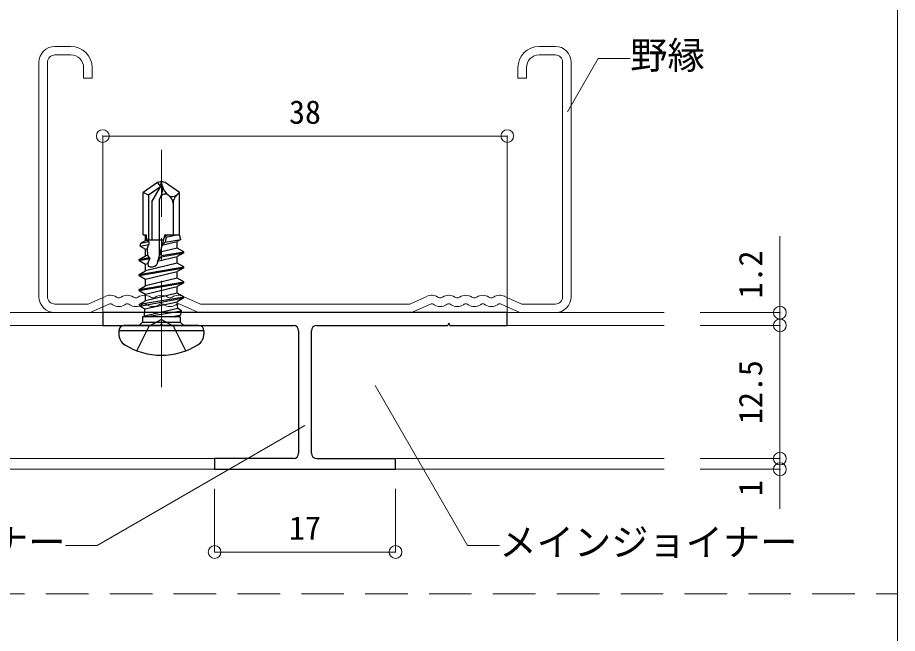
# Model space of a CAD drawing. Units: millimetres on the paper, enlarged 10 times, with parts at other scales. Extents: x -1950 to 1950, y -1347 to 1325.
# Drawn here: x -433.3 to -20, y -250.9 to 38.1 of the extents above; entities that cross this region are included whole.
import ezdxf
from ezdxf.enums import TextEntityAlignment as Align

# ---------------------------------------------------------------- set-up
doc = ezdxf.new("R2010")
doc.units = ezdxf.units.MM
doc.header["$LTSCALE"] = 10
doc.header["$PDMODE"] = 32
doc.header["$PDSIZE"] = 6
doc.linetypes.add('CHAIN1', pattern=[8, 5, -1, 1, -1])
doc.linetypes.add('DASHED2', pattern=[3, 2, -1])
for name, color, linetype, lineweight in [('1-0_中心線', 4, 'CHAIN1', 9), ('1-1_吊り材', 7, 'Continuous', 18), ('1-2_野縁受け', 3, 'Continuous', 18), ('1-3_野縁', 2, 'Continuous', 25), ('1-5_寸法', 4, 'Continuous', 9), ('1-6_文字', 7, 'Continuous', 18), ('1-C_ビス・アンカーボルト・強調図形', 2, 'Continuous', 25), ('F-3_野縁', 3, 'Continuous', 18)]:
    doc.layers.add(name, color=color, linetype=linetype, lineweight=lineweight)
doc.styles.add('ＭＳ ゴシック', font='')
doc.styles.get('ＭＳ ゴシック').set_extended_font_data('MS Gothic')

msp = doc.modelspace()

# ---------------------------------------------------------------- linework, layer by layer
at = {"layer": '1-0_中心線'}
for p, q in [((-365.77, -135.36), (-365.77, -23.86)), ((-393.27, -92.49), (-393.27, -100.36)), ((-203.27, -92.49), (-203.27, -100.36))]:
    msp.add_line(p, q, dxfattribs=at)
at = {"layer": '1-1_吊り材'}
for p, q in [((-408.27, 24.64), (-415.77, 24.64)), ((-180.77, 24.64), (-188.27, 24.64)), ((-423.27, 17.14), (-423.27, -92.86)), ((-419.27, 17.14), (-419.27, -92.86)), ((-408.27, 20.64), (-415.77, 20.64)), ((-180.77, 20.64), (-188.27, 20.64)), ((-177.27, -92.86), (-177.27, 17.14)), ((-173.27, -92.86), (-173.27, 17.14)), ((-402.27, 9.64), (-402.27, 14.64)), ((-398.27, 9.64), (-398.27, 14.64)), ((-198.27, 14.64), (-198.27, 9.64)), ((-194.27, 14.64), (-194.27, 9.64)), ((-402.27, 9.64), (-398.27, 9.64)), ((-198.27, 9.64), (-194.27, 9.64)), ((-392.05, -92.71), (-399.8, -96.23)), ((-386.56, -93.23), (-386.9, -93.02)), ((-384.99, -93.23), (-384.65, -93.02)), ((-378.56, -93.23), (-378.9, -93.02)), ((-376.99, -93.23), (-376.65, -93.02)), ((-370.56, -93.23), (-370.9, -93.02)), ((-368.99, -93.23), (-368.65, -93.02)), ((-362.56, -93.23), (-362.9, -93.02)), ((-360.99, -93.23), (-360.65, -93.02)), ((-355.5, -92.71), (-347.75, -96.23)), ((-241.05, -92.71), (-248.8, -96.23)), ((-235.56, -93.23), (-235.9, -93.02)), ((-233.99, -93.23), (-233.65, -93.02)), ((-227.56, -93.23), (-227.9, -93.02)), ((-225.99, -93.23), (-225.65, -93.02)), ((-219.56, -93.23), (-219.9, -93.02)), ((-217.99, -93.23), (-217.65, -93.02)), ((-211.56, -93.23), (-211.9, -93.02)), ((-209.99, -93.23), (-209.65, -93.02)), ((-204.5, -92.71), (-196.75, -96.23)), ((-415.77, -96.36), (-400.38, -96.36)), ((-399.23, -100.36), (-390.39, -96.35)), ((-388.65, -96.64), (-388.99, -96.43)), ((-382.9, -96.64), (-382.56, -96.43)), ((-380.65, -96.64), (-380.99, -96.43)), ((-374.9, -96.64), (-374.56, -96.43)), ((-372.65, -96.64), (-372.99, -96.43)), ((-366.9, -96.64), (-366.56, -96.43)), ((-364.65, -96.64), (-364.99, -96.43)), ((-358.9, -96.64), (-358.56, -96.43)), ((-357.15, -96.35), (-348.32, -100.36)), ((-347.17, -96.36), (-249.38, -96.36)), ((-239.39, -96.35), (-248.23, -100.36)), ((-237.65, -96.64), (-237.99, -96.43)), ((-231.9, -96.64), (-231.56, -96.43)), ((-229.65, -96.64), (-229.99, -96.43)), ((-223.9, -96.64), (-223.56, -96.43)), ((-221.65, -96.64), (-221.99, -96.43)), ((-215.9, -96.64), (-215.56, -96.43)), ((-213.65, -96.64), (-213.99, -96.43)), ((-207.9, -96.64), (-207.56, -96.43)), ((-197.32, -100.36), (-206.15, -96.35)), ((-196.17, -96.36), (-180.77, -96.36)), ((-415.77, -100.36), (-399.23, -100.36)), ((-348.32, -100.36), (-248.23, -100.36)), ((-197.32, -100.36), (-180.77, -100.36))]:
    msp.add_line(p, q, dxfattribs=at)
for centre, radius, start, end in [((-415.77, 17.14), 7.5, 90, 180), ((-408.27, 14.64), 10, 0, 90), ((-188.27, 14.64), 10, 90, 180), ((-180.77, 17.14), 7.5, 0, 90), ((-415.77, 17.14), 3.5, 90, 180), ((-408.27, 14.64), 6, 0, 90), ((-188.27, 14.64), 6, 90, 180), ((-180.77, 17.14), 3.5, 0, 90), ((-415.77, -92.86), 7.5, 180, 270), ((-415.77, -92.86), 3.5, 180, 270), ((-389.77, -97.71), 5.5, 58.5241, 114.4465), ((-385.77, -91.95), 1.5, 238.524, 301.4759), ((-381.77, -97.71), 5.5, 58.5241, 121.4759), ((-377.77, -91.95), 1.5, 238.524, 301.4759), ((-373.77, -97.71), 5.5, 90, 121.4759), ((-373.77, -97.71), 5.5, 58.5241, 90), ((-369.77, -91.95), 1.5, 238.524, 301.4759), ((-365.77, -97.71), 5.5, 58.5241, 121.4759), ((-361.77, -91.95), 1.5, 238.524, 301.4759), ((-357.77, -97.71), 5.5, 65.5535, 121.4759), ((-238.77, -97.71), 5.5, 58.5241, 114.4465), ((-234.77, -91.95), 1.5, 238.524, 301.4759), ((-230.77, -97.71), 5.5, 58.5241, 121.4759), ((-226.77, -91.95), 1.5, 238.524, 301.4759), ((-222.77, -97.71), 5.5, 90, 121.4759), ((-222.77, -97.71), 5.5, 58.5241, 90), ((-218.77, -91.95), 1.5, 238.524, 301.4759), ((-214.77, -97.71), 5.5, 58.5241, 121.4759), ((-210.77, -91.95), 1.5, 238.524, 301.4759), ((-206.77, -97.71), 5.5, 65.5535, 121.4759), ((-180.77, -92.86), 7.5, 270, 0), ((-180.77, -92.86), 3.5, 270, 0), ((-400.42, -94.86), 1.5, 270, 294.4465), ((-389.77, -97.71), 1.5, 58.5241, 114.4465), ((-385.77, -91.95), 5.5, 238.524, 301.4759), ((-381.77, -97.71), 1.5, 58.5241, 121.4759), ((-377.77, -91.95), 5.5, 238.524, 301.4759), ((-373.77, -97.71), 1.5, 90, 121.4759), ((-373.77, -97.71), 1.5, 58.5241, 90), ((-369.77, -91.95), 5.5, 238.524, 301.4759), ((-365.77, -97.71), 1.5, 58.5241, 121.4759), ((-361.77, -91.95), 5.5, 238.524, 301.4759), ((-357.77, -97.71), 1.5, 65.5535, 121.4759), ((-347.13, -94.86), 1.5, 245.5535, 270), ((-249.42, -94.86), 1.5, 270, 294.4465), ((-238.77, -97.71), 1.5, 58.5241, 114.4465), ((-234.77, -91.95), 5.5, 238.524, 301.4759), ((-230.77, -97.71), 1.5, 58.5241, 121.4759), ((-226.77, -91.95), 5.5, 238.524, 301.4759), ((-222.77, -97.71), 1.5, 90, 121.4759), ((-222.77, -97.71), 1.5, 58.5241, 90), ((-218.77, -91.95), 5.5, 238.524, 301.4759), ((-214.77, -97.71), 1.5, 58.5241, 121.4759), ((-210.77, -91.95), 5.5, 238.524, 301.4759), ((-206.77, -97.71), 1.5, 65.5535, 121.4759), ((-196.13, -94.86), 1.5, 245.5535, 270), ((-400.42, -94.86), 5.5, 270, 294.4465), ((-347.13, -94.86), 5.5, 245.5535, 269.6159), ((-249.42, -94.86), 5.5, 270.3841, 294.4465), ((-196.13, -94.86), 5.5, 245.5535, 270)]:
    msp.add_arc(centre, radius, start, end, dxfattribs=at)
at = {"layer": '1-2_野縁受け'}
for p, q in [((-393.27, -100.36), (-466.91, -100.36)), ((-203.27, -100.36), (-129.64, -100.36)), ((-466.91, -106.36), (-393.27, -106.36)), ((-203.27, -106.36), (-129.64, -106.36)), ((-466.91, -168.86), (-340.77, -168.86)), ((-255.77, -168.86), (-129.64, -168.86)), ((-466.91, -173.86), (-340.77, -173.86)), ((-255.77, -173.86), (-129.64, -173.86))]:
    msp.add_line(p, q, dxfattribs=at)
at = {"layer": '1-3_野縁'}
for p, q in [((-393.27, -100.36), (-393.27, -106.36)), ((-203.27, -100.36), (-393.27, -100.36)), ((-393.27, -106.36), (-366.27, -106.36)), ((-365.27, -106.36), (-303.77, -106.36)), ((-292.77, -106.36), (-231.27, -106.36)), ((-230.77, -105.36), (-231.27, -106.36)), ((-230.27, -106.36), (-230.77, -105.36)), ((-301.27, -108.86), (-301.27, -166.36)), ((-295.27, -166.36), (-295.27, -108.86)), ((-303.77, -168.86), (-340.77, -168.86)), ((-340.77, -168.86), (-340.77, -173.86)), ((-292.77, -168.86), (-255.77, -168.86)), ((-255.77, -173.86), (-255.77, -168.86)), ((-340.77, -173.86), (-255.77, -173.86))]:
    msp.add_line(p, q, dxfattribs=at)
msp.add_lwpolyline([(-230.27, -106.36), (-203.27, -106.36), (-203.27, -100.36)], dxfattribs=at)
for centre, start, end in [((-303.77, -108.86), 0, 90), ((-292.77, -108.86), 90, 180), ((-303.77, -166.36), 270, 0), ((-292.77, -166.36), 180, 270)]:
    msp.add_arc(centre, 2.5, start, end, dxfattribs=at)
at = {"layer": '1-5_寸法'}
for p, q in [((-393.27, -17.49), (-203.27, -17.49)), ((-393.27, -17.49), (-393.27, -92.49)), ((-203.27, -17.49), (-203.27, -92.49)), ((-75.22, -64.47), (-75.22, -106.36)), ((-75.22, -100.36), (-112.72, -100.36)), ((-75.22, -106.36), (-112.72, -106.36)), ((-75.22, -168.86), (-112.72, -168.86)), ((-75.22, -173.86), (-112.72, -173.86)), ((-340.77, -212.73), (-340.77, -183.04))]:
    msp.add_line(p, q, dxfattribs=at)
for points in [[(-75.22, -106.36), (-75.22, -168.86), (-75.22, -192.52)], [(-340.77, -212.73), (-255.77, -212.73), (-255.77, -183.04)]]:
    msp.add_lwpolyline(points, dxfattribs=at)
at = {"layer": '1-5_寸法', "color": 7}
for p in [(-393.27, -17.49), (-203.27, -17.49), (-75.22, -100.36), (-75.22, -106.36), (-75.22, -168.86), (-75.22, -173.86), (-340.77, -212.73), (-255.77, -212.73)]:
    msp.add_point(p, dxfattribs=at)
at = {"layer": '1-6_文字'}
for p, q in [((-160.52, 18.96), (-174.99, -6.11)), ((-160.52, 18.96), (-145.52, 18.96)), ((-221.97, -209.6), (-265.26, -134.63)), ((-395.85, -209.6), (-298.41, -153.35)), ((-395.85, -209.6), (-410.85, -209.6)), ((-221.97, -209.6), (-206.97, -209.6))]:
    msp.add_line(p, q, dxfattribs=at)
at = {"layer": '1-C_ビス・アンカーボルト・強調図形'}
for p, q in [((-367.58, -39.26), (-374.27, -43.95)), ((-367.58, -39.26), (-366.22, -41.36)), ((-366.22, -41.36), (-365.77, -38.86)), ((-363.97, -39.26), (-365.77, -38.86)), ((-357.27, -43.95), (-363.97, -39.26)), ((-374.27, -63.86), (-374.27, -43.95)), ((-371.77, -45.25), (-374.27, -43.95)), ((-366.22, -41.36), (-371.77, -45.25)), ((-371.77, -45.25), (-371.77, -66.36)), ((-370.27, -48.39), (-366.22, -41.36)), ((-362.24, -45.36), (-362.58, -45.12)), ((-358.52, -45.1), (-357.27, -43.95)), ((-357.27, -63.86), (-357.27, -43.95)), ((-370.27, -48.39), (-370.27, -66.36)), ((-366.03, -45.88), (-366.77, -47.18)), ((-366.77, -47.18), (-366.77, -73.51)), ((-360.27, -49.13), (-360.27, -63.86)), ((-374.27, -63.86), (-372.85, -63.86)), ((-373.27, -66.57), (-373.27, -63.86)), ((-372.85, -63.86), (-372.71, -66.44)), ((-364.17, -63.86), (-367.94, -77.83)), ((-361.75, -63.86), (-364.33, -64.47)), ((-363.44, -65), (-364.33, -64.47)), ((-364.17, -63.86), (-357.27, -63.86)), ((-363.44, -65), (-364.05, -67.24)), ((-364.05, -67.24), (-356.65, -66.07)), ((-363.44, -65), (-358.59, -63.86)), ((-356.65, -66.07), (-358.27, -67.01)), ((-356.65, -66.07), (-357.27, -63.86)), ((-375.76, -69.1), (-375.39, -67.79)), ((-375.76, -69.1), (-371.6, -68.44)), ((-375.76, -69.1), (-373.27, -70.53)), ((-375.39, -67.79), (-373.27, -66.57)), ((-375.39, -67.79), (-371.68, -66.92)), ((-372.71, -66.44), (-373.27, -66.57)), ((-364.85, -66.36), (-372.72, -66.36)), ((-371.68, -66.92), (-372.71, -66.44)), ((-372.5, -70.35), (-371.6, -68.44)), ((-371.68, -66.92), (-371.6, -68.44)), ((-358.27, -70.09), (-366.37, -72)), ((-365.48, -68.7), (-358.27, -67.01)), ((-365.48, -68.7), (-364.05, -67.24)), ((-358.27, -70.09), (-358.27, -67.01)), ((-376.27, -75.35), (-373.27, -73.62)), ((-373.27, -70.53), (-372.5, -70.35)), ((-373.27, -73.62), (-373.27, -70.53)), ((-372.33, -73.4), (-373.27, -73.62)), ((-372.5, -70.35), (-372.33, -73.4)), ((-371.27, -74.51), (-372.33, -73.4)), ((-367.51, -76.23), (-358.27, -74.06)), ((-367.51, -76.23), (-365.9, -74.11)), ((-365.77, -73.59), (-366.37, -72)), ((-365.9, -74.11), (-355.27, -72.33)), ((-365.76, -73.59), (-365.9, -74.11)), ((-355.27, -72.33), (-358.27, -74.06)), ((-358.27, -77.14), (-358.27, -74.06)), ((-355.27, -72.33), (-355.27, -71.83)), ((-376.27, -75.35), (-371.27, -74.51)), ((-376.27, -75.85), (-371.24, -75.01)), ((-376.27, -75.85), (-376.27, -75.35)), ((-376.27, -75.85), (-373.27, -77.58)), ((-358.27, -77.14), (-373.27, -80.67)), ((-373.27, -77.58), (-372.11, -77.31)), ((-373.27, -80.67), (-373.27, -77.58)), ((-372.11, -77.31), (-371.24, -75.01)), ((-372.11, -77.31), (-372.04, -78.54)), ((-371.27, -74.51), (-371.24, -75.01)), ((-376.27, -82.9), (-355.27, -79.38)), ((-376.27, -82.4), (-373.27, -80.67)), ((-376.27, -82.9), (-376.27, -82.4)), ((-373.27, -84.63), (-358.27, -81.11)), ((-355.27, -79.38), (-358.27, -81.11)), ((-358.27, -84.19), (-358.27, -81.11)), ((-355.27, -79.38), (-355.27, -78.88)), ((-376.27, -82.9), (-373.27, -84.63)), ((-376.27, -89.95), (-355.27, -86.43)), ((-358.27, -84.19), (-373.27, -87.72)), ((-373.27, -87.72), (-373.27, -84.63)), ((-355.27, -86.43), (-358.27, -88.16)), ((-355.27, -86.43), (-355.27, -85.93)), ((-376.27, -89.45), (-373.27, -87.72)), ((-376.27, -89.95), (-376.27, -89.45)), ((-376.27, -89.95), (-373.27, -91.68)), ((-373.27, -91.68), (-358.27, -88.16)), ((-358.27, -91.24), (-358.27, -88.16)), ((-376.03, -96.36), (-373.27, -94.77)), ((-375.82, -97.26), (-355.27, -93.48)), ((-358.27, -91.24), (-373.27, -94.77)), ((-373.27, -94.77), (-373.27, -91.68)), ((-355.27, -93.48), (-358.27, -95.21)), ((-355.27, -93.48), (-355.27, -92.98)), ((-375.82, -97.26), (-376.03, -96.36)), ((-375.82, -97.26), (-373.5, -98.6)), ((-358.06, -98.42), (-373.75, -102.09)), ((-373.75, -102.09), (-373.5, -98.6)), ((-373.5, -98.6), (-358.27, -95.21)), ((-358.27, -95.31), (-358.27, -95.21)), ((-358.06, -98.42), (-358.27, -95.31)), ((-361, -102.36), (-356.68, -101.34)), ((-359.33, -102.36), (-357.81, -101.99)), ((-356.68, -101.34), (-357.81, -101.99)), ((-357.78, -102.36), (-357.81, -101.99)), ((-356.92, -102.36), (-356.86, -104.78)), ((-356.68, -101.34), (-356.25, -99.47)), ((-348.27, -106.36), (-383.27, -106.36)), ((-377.27, -118.26), (-371.5, -106.68)), ((-376.27, -106.36), (-374.69, -104.78)), ((-374.69, -104.78), (-356.86, -104.78)), ((-365.77, -103.63), (-371.5, -106.68)), ((-365.77, -103.63), (-360.05, -106.68)), ((-354.27, -118.26), (-360.05, -106.68)), ((-355.27, -106.36), (-356.86, -104.78)), ((-345.77, -108.86), (-385.77, -108.86)), ((-385.77, -108.86), (-385.77, -110.36)), ((-345.77, -108.86), (-345.77, -110.36))]:
    msp.add_line(p, q, dxfattribs=at)
for points in [[(-365.28, -41.07), (-365.77, -38.86), (-367.58, -39.26)], [(-365.77, -73.59), (-355.27, -71.83), (-358.27, -70.09)], [(-376.27, -82.4), (-355.27, -78.88), (-358.27, -77.14)], [(-376.27, -89.45), (-355.27, -85.93), (-358.27, -84.19)], [(-376.03, -96.36), (-355.27, -92.98), (-358.27, -91.24)], [(-373.34, -102.36), (-356.25, -99.47), (-358.06, -98.42)], [(-356.92, -102.36), (-374.62, -102.36), (-374.69, -104.78)]]:
    msp.add_lwpolyline(points, dxfattribs=at)
at = {"layer": '1-C_ビス・アンカーボルト・強調図形', "color": 3, "lineweight": 18}
msp.add_lwpolyline([(-366.27, -106.36), (-365.77, -105.36), (-365.27, -106.36)], dxfattribs=at)
at = {"layer": '1-C_ビス・アンカーボルト・強調図形'}
for centre, radius, start, end in [((-371.85, -42.52), 6.72, 330, 12.5), ((-358.72, -39.61), 6.72, 192.5, 235), ((-363.95, -47.08), 2.4, 55, 150), ((-364.88, -49.13), 4.61, 0, 55), ((-360.53, -42.93), 2.97, 235, 312.8457), ((-354.78, -49.13), 5.49, 132.8457, 180), ((-370.52, -75.11), 3.75, 246.0793, 313.5446), ((-383.27, -108.86), 2.5, 90, 180), ((-348.27, -108.86), 2.5, 0, 90), ((-379.77, -110.36), 6, 180, 238.1092), ((-351.77, -110.36), 6, 301.8908, 0), ((-365.77, -87.86), 32.5, 238.1092, 301.8908)]:
    msp.add_arc(centre, radius, start, end, dxfattribs=at)
at = {"layer": 'F-3_野縁'}
msp.add_line((-20, 396.37), (-20, -540), dxfattribs=at)
at = {"layer": 'F-3_野縁', "linetype": 'DASHED2'}
msp.add_line((-570, -232.35), (-20, -232.35), dxfattribs=at)

# ---------------------------------------------------------------- texts
at = {"layer": '1-5_寸法', "style": 'ＭＳ ゴシック'}
for s, p in [('38', (-305.77, -14.99)), ('17', (-305.77, -210.23))]:
    msp.add_text(s, height=11, dxfattribs=at).set_placement(p, align=Align.BOTTOM_LEFT)
for s, p in [('1.2', (-80.22, -93.66)), ('12.5', (-80.22, -152.61)), ('1', (-80.22, -186.41))]:
    msp.add_text(s, height=11, rotation=90, dxfattribs=at).set_placement(p, align=Align.BOTTOM_LEFT)
at = {"layer": '1-6_文字', "style": 'ＭＳ ゴシック'}
for s, p in [('野縁', (-145.52, 10.21)), ('クロスジョイナー', (-550.85, -218.35)), ('メインジョイナー', (-206.97, -218.35))]:
    msp.add_text(s, height=12.83, dxfattribs=at).set_placement(p, align=Align.BOTTOM_LEFT)

doc.saveas('drawing.dxf')
